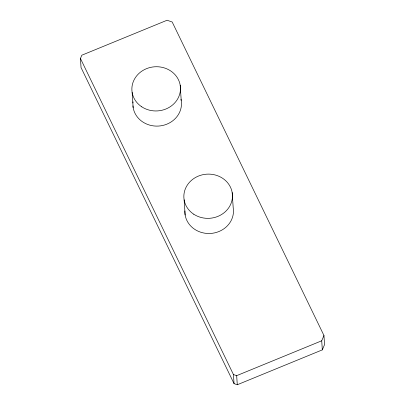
<?xml version="1.0" encoding="UTF-8"?>
<svg xmlns="http://www.w3.org/2000/svg" width="405" height="405" viewBox="0 0 405 405"><rect width="100%" height="100%" fill="white"/><g stroke="black" fill="none" stroke-linecap="round" stroke-linejoin="round"><path stroke-width="0.61" d="M322.324 349.874L321.722 340.787L323.954 335.502L172.201 22.012L167.073 20.25L81.84 55.202L80.443 58.482L81.046 67.569L234.049 383.636L237.279 384.75L322.324 349.874L324.557 344.594L323.954 335.502M80.443 58.482L233.447 374.549L236.677 375.658L321.722 340.787M232.192 192.628L233.199 207.78A24.315 22.108 -3.8 0 1 210.605 233.447A24.315 22.108 -3.8 0 1 184.872 210.949M236.677 375.658L237.279 384.75M233.447 374.549L234.049 383.636M180.205 85.237L181.212 100.389M184.128 199.837L185.136 214.989M132.141 92.446L133.149 107.598M180.989 99.26A24.315 22.108 -3.8 0 1 160.522 125.864A24.315 22.108 -3.8 0 1 132.936 105.882M132.911 102.976A24.315 22.108 -3.8 0 1 133.022 101.827M193.752 214.215A24.315 22.108 -3.8 0 0 232.318 198.399A24.315 22.108 -3.8 0 0 198.404 176.084A24.315 22.108 -3.8 0 0 193.752 214.215M141.765 106.824A24.315 22.108 -3.8 0 0 180.331 91.014A24.315 22.108 -3.8 0 0 146.418 68.698A24.315 22.108 -3.8 0 0 141.765 106.824"/></g></svg>
